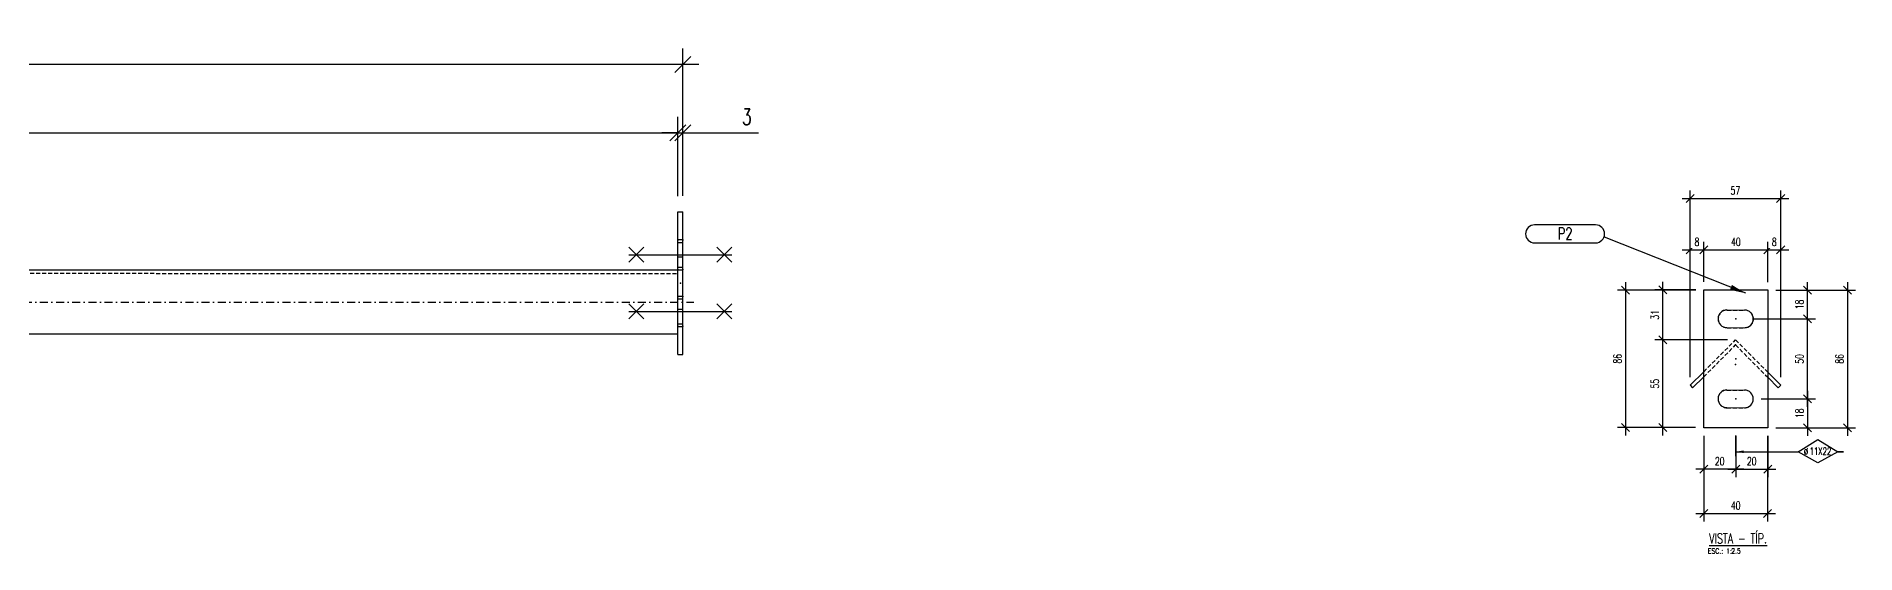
# Model space of a CAD drawing. Extents: x -34714 to -32441, y 13070 to 13395.
# Drawn here: x -33578 to -32441, y 13071 to 13395 of the extents above; entities that cross this region are included whole.
import ezdxf
from ezdxf.enums import TextEntityAlignment as Align

# ---------------------------------------------------------------- set-up
doc = ezdxf.new("R2010")
doc.units = 0
doc.header["$LTSCALE"] = 10
doc.header["$MEASUREMENT"] = 0
doc.linetypes.add('DASHDOT', pattern=[1, 0.5, -0.25, 0, -0.25])
doc.linetypes.add('HIDDEN', pattern=[0.375, 0.25, -0.125])
doc.layers.get('0').update_dxf_attribs({"linetype": 'CONTINUOUS'})
doc.layers.get('Defpoints').update_dxf_attribs({"linetype": 'CONTINUOUS'})
for name, color, linetype in [('A', 2, 'DASHDOT'), ('FORIR', 4, 'CONTINUOUS'), ('G', 3, 'CONTINUOUS'), ('POS_BOX', 6, 'CONTINUOUS'), ('POS_NOT', 2, 'CONTINUOUS'), ('TEXTOS', 4, 'CONTINUOUS'), ('TR', 6, 'HIDDEN')]:
    doc.layers.add(name, color=color, linetype=linetype)
doc.styles.add('1', font='romans', dxfattribs={"width": 0.7, "height": 2.8})
doc.styles.add('MARK', font='ROMANS', dxfattribs={"width": 0.7})
doc.styles.add('POS', font='ROMANS', dxfattribs={"width": 0.7})
doc.styles.add('ROMANS', font='romans.shx', dxfattribs={"width": 0.7})
doc.dimstyles.new('1-2.5', dxfattribs={"dimscale": 2.5, "dimtxt": 2, "dimasz": 2, "dimexe": 2, "dimexo": 2, "dimgap": 1, "dimtad": 1, "dimdec": 0, "dimzin": 0, "dimdsep": 46, "dimtxsty": 'ROMANS', "dimblk": 'OBLIQUE', "dimcen": 0, "dimdle": 2, "dimclrd": 1, "dimclre": 1, "dimclrt": 4, "dimadec": 0, "dimazin": 0, "dimtfac": 1, "dimtdec": 0, "dimtofl": 0, "dimtmove": 0, "dimatfit": 3, "dimfxl": 1, "dimtfill": 1, "dimtolj": 1, "dimtzin": 0, "dimarcsym": 0})
doc.dimstyles.new('1-5', dxfattribs={"dimscale": 5, "dimtxt": 2, "dimasz": 2, "dimexe": 2, "dimexo": 2, "dimgap": 1, "dimtad": 1, "dimdec": 0, "dimzin": 0, "dimdsep": 46, "dimtxsty": 'ROMANS', "dimblk": 'OBLIQUE', "dimcen": 0, "dimdle": 2, "dimclrd": 1, "dimclre": 1, "dimclrt": 4, "dimadec": 0, "dimazin": 0, "dimtfac": 1, "dimtdec": 0, "dimtofl": 0, "dimtmove": 0, "dimatfit": 3, "dimfxl": 1, "dimtfill": 1, "dimtolj": 1, "dimtzin": 0, "dimarcsym": 0})

# ---------------------------------------------------------------- blocks, each defined once
blk = doc.blocks.new('MS')
at = {"color": 6}
for p, q in [((-4.7, 22.8), (4.7, 32.1)), ((-4.7, 32.1), (4.7, 22.8)), ((-4.7, -22.8), (4.7, -32.1)), ((-4.7, -32.1), (4.7, -22.8))]:
    blk.add_line(p, q, dxfattribs=at)
at = {"color": 3}
blk.add_line((0, -32.1), (0, 32.1), dxfattribs=at)
at = {"flags": 1}
for tag, p, height in [('DIAM', (0, 0), 8.01), ('TOLE', (1.3, -9.7), 5.26), ('AVAN', (1.3, -18.2), 5.26), ('DIET', (1.3, -24.6), 5.26)]:
    blk.add_attdef(tag, p, '', height=height, dxfattribs=at)
blk = doc.blocks.new('3D_INFOPOS')
blk.add_point((0, 0))
at = {"layer": 'FORIR', "flags": 1}
blk.add_attdef('POS_PEZ', (7.6, -4.3), '', height=5.26, dxfattribs=at)
blk = doc.blocks.new('3D_INFOHOLE1')
blk.add_point((0, 0))
at = {"layer": 'FORIR', "flags": 1}
for tag, p in [('DIAMETER', (7.6, -4.3)), ('LENGTH', (7.6, -12)), ('TYPE', (7.6, -19.3))]:
    blk.add_attdef(tag, p, '', height=5.26, dxfattribs=at)
blk = doc.blocks.new('3D_INFOM')
blk.add_point((0, 0))
at = {"layer": 'FORIR', "flags": 1}
blk.add_attdef('MARK', (7.6, -4.3), '', height=5.26, dxfattribs=at)
blk = doc.blocks.new('new blockgkljdflgjflkgjldkgjfççl584gf654gggg')
at = {"color": 1}
blk.add_lwpolyline([(0, 0), (1.36, 0), (6.31, 3.05), (11.32, 0), (12.67, 0), (11.32, 0), (6.31, -2.81), (1.36, 0)], dxfattribs=at)
at = {"color": 7, "style": 'MARK', "width": 0.7}
blk.add_text('%%C', height=1.8, dxfattribs=at).set_placement((2.79, -0.91))
at = {"style": '1', "width": 0.7}
blk.add_attdef('FURO', text='', height=1.8, dxfattribs=at).set_placement((6.95, -0.77), align=Align.CENTER)
blk = doc.blocks.new('_OBLIQUE')
at = {"color": 0, "linetype": 'ByBlock'}
blk.add_line((-0.5, -0.5), (0.5, 0.5), dxfattribs=at)
blk = doc.blocks.new('*D28')
at = {"color": 1, "lineweight": -2, "transparency": 16777216}
for p, q in [((-34686.5, 13334.3), (-33166.8, 13334.3)), ((-34676.5, 13295), (-34676.5, 13344.3)), ((-33176.8, 13294.8), (-33176.8, 13344.3))]:
    blk.add_line(p, q, dxfattribs=at)
at = {"layer": 'Defpoints', "color": 0, "transparency": 16777216}
for p in [(-33176.8, 13334.3), (-34676.5, 13285), (-33176.8, 13284.8)]:
    blk.add_point(p, dxfattribs=at)
at = {"color": 1, "lineweight": -2, "transparency": 16777216, "xscale": 10, "yscale": 10, "zscale": 10, "rotation": 180}
blk.add_blockref('_OBLIQUE', (-34676.5, 13334.3), dxfattribs=at)
at = {"color": 1, "lineweight": -2, "transparency": 16777216, "xscale": 10, "yscale": 10, "zscale": 10}
blk.add_blockref('_OBLIQUE', (-33176.8, 13334.3), dxfattribs=at)
at = {"color": 4, "transparency": 16777216, "insert": (-33926.7, 13344.3), "char_height": 10, "attachment_point": 5, "style": 'ROMANS', "bg_fill": 3, "box_fill_scale": 1.25, "bg_fill_color": 256, "bg_fill_true_color": 13158600, "bg_fill_transparency": 0}
blk.add_mtext('\\A1;1500', dxfattribs=at)
blk = doc.blocks.new('*D29')
at = {"color": 1, "lineweight": -2, "transparency": 16777216}
for p, q in [((-33176.8, 13334.3), (-33186.8, 13334.3)), ((-33176.8, 13295), (-33176.8, 13344.3)), ((-33173.8, 13295), (-33173.8, 13344.3)), ((-33173.8, 13334.3), (-33126.4, 13334.3))]:
    blk.add_line(p, q, dxfattribs=at)
at = {"layer": 'Defpoints', "color": 0, "transparency": 16777216}
for p in [(-33173.8, 13334.3), (-33176.8, 13285), (-33173.8, 13285)]:
    blk.add_point(p, dxfattribs=at)
at = {"color": 1, "lineweight": -2, "transparency": 16777216, "xscale": 10, "yscale": 10, "zscale": 10}
blk.add_blockref('_OBLIQUE', (-33176.8, 13334.3), dxfattribs=at)
at = {"color": 1, "lineweight": -2, "transparency": 16777216, "xscale": 10, "yscale": 10, "zscale": 10, "rotation": 180}
blk.add_blockref('_OBLIQUE', (-33173.8, 13334.3), dxfattribs=at)
at = {"color": 4, "transparency": 16777216, "insert": (-33133.8, 13344.3), "char_height": 10, "attachment_point": 5, "style": 'ROMANS', "bg_fill": 3, "box_fill_scale": 1.25, "bg_fill_color": 256, "bg_fill_true_color": 13158600, "bg_fill_transparency": 0}
blk.add_mtext('\\A1;3', dxfattribs=at)
blk = doc.blocks.new('*D30')
at = {"color": 1, "lineweight": -2, "transparency": 16777216}
for p, q in [((-34679.5, 13295.3), (-34679.5, 13387.1)), ((-33173.8, 13295), (-33173.8, 13387.1)), ((-33163.8, 13377.1), (-34689.5, 13377.1))]:
    blk.add_line(p, q, dxfattribs=at)
at = {"layer": 'Defpoints', "color": 0, "transparency": 16777216}
for p in [(-34679.5, 13377.1), (-34679.5, 13285.3), (-33173.8, 13285)]:
    blk.add_point(p, dxfattribs=at)
at = {"color": 1, "lineweight": -2, "transparency": 16777216, "xscale": 10, "yscale": 10, "zscale": 10, "rotation": 180}
blk.add_blockref('_OBLIQUE', (-34679.5, 13377.1), dxfattribs=at)
at = {"color": 1, "lineweight": -2, "transparency": 16777216, "xscale": 10, "yscale": 10, "zscale": 10}
blk.add_blockref('_OBLIQUE', (-33173.8, 13377.1), dxfattribs=at)
at = {"color": 4, "transparency": 16777216, "insert": (-33926.7, 13387.1), "char_height": 10, "attachment_point": 5, "style": 'ROMANS', "bg_fill": 3, "box_fill_scale": 1.25, "bg_fill_color": 256, "bg_fill_true_color": 13158600, "bg_fill_transparency": 0}
blk.add_mtext('\\A1;1506', dxfattribs=at)
blk = doc.blocks.new('P8_LAM')
at = {"layer": 'POS_BOX'}
blk.add_lwpolyline([(17.5, 3.06, -1), (17.5, -1.44), (2.25, -1.44, -1), (2.25, 3.06), (17.5, 3.06)], format="xyb", dxfattribs=at)
at = {"style": 'POS', "width": 0.7}
blk.add_attdef('POS_PEZ', text='', height=3, dxfattribs=at).set_placement((9.88, -0.64), align=Align.CENTER)
at = {"style": 'POS', "width": 0.7, "flags": 1}
for tag, p in [('QTA_PEZ', (0, -2.58)), ('SUN_LIS', (0, -3.56)), ('COD_PEZ', (0, -4.51)), ('MAR_PEZ', (0, -2.12)), ('PUN_LIS', (0, -3.1)), ('MCL_PEZ', (0, -4.05)), ('DIM_PRO', (0, -5.06))]:
    blk.add_attdef(tag, p, '', height=0.3, dxfattribs=at)
at = {"layer": 'POS_NOT', "style": 'POS', "width": 0.7}
blk.add_attdef('NOT_PEZ', (26.01, -8.64), '', height=2.4, dxfattribs=at)
blk = doc.blocks.new('*D31')
at = {"color": 1, "lineweight": -2, "transparency": 16777216}
for p, q in [((-32535.9, 13145.1), (-32535.9, 13119.2)), ((-32516, 13145.2), (-32515.9, 13119.2)), ((-32510.9, 13124.2), (-32540.9, 13124.2))]:
    blk.add_line(p, q, dxfattribs=at)
at = {"layer": 'Defpoints', "color": 0, "transparency": 16777216}
for p in [(-32535.9, 13150.1), (-32516, 13150.2), (-32535.9, 13124.2)]:
    blk.add_point(p, dxfattribs=at)
at = {"color": 1, "lineweight": -2, "transparency": 16777216, "xscale": 5, "yscale": 5, "zscale": 5}
for p, rotation in [((-32535.9, 13124.2), 180.0760281639334), ((-32515.9, 13124.2), 0.07602816393336376)]:
    blk.add_blockref('_OBLIQUE', p, dxfattribs=dict(at, rotation=rotation))
at = {"color": 4, "transparency": 16777216, "insert": (-32525.9, 13129.2), "char_height": 5, "attachment_point": 5, "rotation": 0.076, "style": 'ROMANS', "bg_fill": 3, "box_fill_scale": 1.25, "bg_fill_color": 256, "bg_fill_true_color": 13158600, "bg_fill_transparency": 0}
blk.add_mtext('\\A1;20', dxfattribs=at)
blk = doc.blocks.new('*D32')
at = {"color": 1, "lineweight": -2, "transparency": 16777216}
for p, q in [((-32515.9, 13145.1), (-32515.9, 13119.2)), ((-32495.9, 13145.1), (-32495.9, 13119.2)), ((-32520.9, 13124.2), (-32490.9, 13124.2))]:
    blk.add_line(p, q, dxfattribs=at)
at = {"layer": 'Defpoints', "color": 0, "transparency": 16777216}
for p in [(-32515.9, 13150.1), (-32495.9, 13150.1), (-32495.9, 13124.2)]:
    blk.add_point(p, dxfattribs=at)
at = {"color": 1, "lineweight": -2, "transparency": 16777216, "xscale": 5, "yscale": 5, "zscale": 5}
for p, rotation in [((-32515.9, 13124.2), 179.9544060853318), ((-32495.9, 13124.2), 359.9544060853318)]:
    blk.add_blockref('_OBLIQUE', p, dxfattribs=dict(at, rotation=rotation))
at = {"color": 4, "transparency": 16777216, "insert": (-32505.9, 13129.2), "char_height": 5, "attachment_point": 5, "rotation": 359.9544, "style": 'ROMANS', "bg_fill": 3, "box_fill_scale": 1.25, "bg_fill_color": 256, "bg_fill_true_color": 13158600, "bg_fill_transparency": 0}
blk.add_mtext('\\A1;20', dxfattribs=at)
blk = doc.blocks.new('*D33')
at = {"color": 1, "lineweight": -2, "transparency": 16777216}
for p, q in [((-32535.9, 13145.1), (-32535.9, 13091.5)), ((-32496, 13145.1), (-32496, 13091.5)), ((-32540.9, 13096.5), (-32491, 13096.5))]:
    blk.add_line(p, q, dxfattribs=at)
at = {"layer": 'Defpoints', "color": 0, "transparency": 16777216}
for p in [(-32535.9, 13150.1), (-32496, 13150.1), (-32496, 13096.5)]:
    blk.add_point(p, dxfattribs=at)
at = {"color": 1, "lineweight": -2, "transparency": 16777216, "xscale": 5, "yscale": 5, "zscale": 5, "rotation": 180}
blk.add_blockref('_OBLIQUE', (-32535.9, 13096.5), dxfattribs=at)
at = {"color": 1, "lineweight": -2, "transparency": 16777216, "xscale": 5, "yscale": 5, "zscale": 5}
blk.add_blockref('_OBLIQUE', (-32496, 13096.5), dxfattribs=at)
at = {"color": 4, "transparency": 16777216, "insert": (-32515.9, 13101.5), "char_height": 5, "attachment_point": 5, "style": 'ROMANS', "bg_fill": 3, "box_fill_scale": 1.25, "bg_fill_color": 256, "bg_fill_true_color": 13158600, "bg_fill_transparency": 0}
blk.add_mtext('\\A1;40', dxfattribs=at)
blk = doc.blocks.new('Título')
at = {"color": 4, "style": 'ROMANS', "width": 0.7}
blk.add_attdef('%%UTITULO', (0.62, 0.39), '', height=2.5, dxfattribs=at)
at = {"layer": 'TEXTOS', "style": '1', "width": 0.7}
blk.add_text('ESC.: 1:', height=1.3, dxfattribs=at).set_placement((0.29, -2.13))
blk.add_attdef('ESCALA', (6.12, -2.12), '', height=1.3, dxfattribs=at)
blk = doc.blocks.new('*D34')
at = {"color": 1, "lineweight": -2, "transparency": 16777216}
for p, q in [((-32499.9, 13168.1), (-32466, 13168.1)), ((-32471, 13173.1), (-32471, 13145.1)), ((-32490.9, 13150.1), (-32466, 13150.1))]:
    blk.add_line(p, q, dxfattribs=at)
at = {"layer": 'Defpoints', "color": 0, "transparency": 16777216}
for p in [(-32504.9, 13168.1), (-32495.9, 13150.1)]:
    blk.add_point(p, dxfattribs=at)
at = {"color": 1, "lineweight": -2, "transparency": 16777216, "xscale": 5, "yscale": 5, "zscale": 5}
for p, rotation in [((-32471, 13168.1), 90), ((-32471, 13150.1), 270)]:
    blk.add_blockref('_OBLIQUE', p, dxfattribs=dict(at, rotation=rotation))
at = {"color": 4, "transparency": 16777216, "insert": (-32476, 13159.1), "char_height": 5, "attachment_point": 5, "rotation": 90, "style": 'ROMANS', "bg_fill": 3, "box_fill_scale": 1.25, "bg_fill_color": 256, "bg_fill_true_color": 13158600, "bg_fill_transparency": 0}
blk.add_mtext('\\A1;18', dxfattribs=at)
at = {"layer": 'Defpoints', "color": 0, "transparency": 16777216}
blk.add_point((-32471, 13150.1), dxfattribs=at)
blk = doc.blocks.new('*D35')
at = {"color": 1, "lineweight": -2, "transparency": 16777216}
for p, q in [((-32471, 13163.1), (-32471, 13223.1)), ((-32505.4, 13218.1), (-32466, 13218.1)), ((-32489.9, 13168.1), (-32466, 13168.1))]:
    blk.add_line(p, q, dxfattribs=at)
at = {"layer": 'Defpoints', "color": 0, "transparency": 16777216}
for p in [(-32510.4, 13218.1), (-32471, 13218.1), (-32494.9, 13168.1)]:
    blk.add_point(p, dxfattribs=at)
at = {"color": 1, "lineweight": -2, "transparency": 16777216, "xscale": 5, "yscale": 5, "zscale": 5}
for p, rotation in [((-32471, 13218.1), 90), ((-32471, 13168.1), 270)]:
    blk.add_blockref('_OBLIQUE', p, dxfattribs=dict(at, rotation=rotation))
at = {"color": 4, "transparency": 16777216, "insert": (-32476, 13193.1), "char_height": 5, "attachment_point": 5, "rotation": 90, "style": 'ROMANS', "bg_fill": 3, "box_fill_scale": 1.25, "bg_fill_color": 256, "bg_fill_true_color": 13158600, "bg_fill_transparency": 0}
blk.add_mtext('\\A1;50', dxfattribs=at)
blk = doc.blocks.new('*D36')
at = {"color": 1, "lineweight": -2, "transparency": 16777216}
for p, q in [((-32490.8, 13236.1), (-32466, 13236.1)), ((-32471, 13213.1), (-32471, 13241.1)), ((-32486.7, 13218.1), (-32466, 13218.1))]:
    blk.add_line(p, q, dxfattribs=at)
at = {"layer": 'Defpoints', "color": 0, "transparency": 16777216}
for p in [(-32495.8, 13236.1), (-32491.7, 13218.1)]:
    blk.add_point(p, dxfattribs=at)
at = {"color": 1, "lineweight": -2, "transparency": 16777216, "xscale": 5, "yscale": 5, "zscale": 5}
for p, rotation in [((-32471, 13236.1), 90), ((-32471, 13218.1), 270)]:
    blk.add_blockref('_OBLIQUE', p, dxfattribs=dict(at, rotation=rotation))
at = {"color": 4, "transparency": 16777216, "insert": (-32476, 13227.1), "char_height": 5, "attachment_point": 5, "rotation": 90, "style": 'ROMANS', "bg_fill": 3, "box_fill_scale": 1.25, "bg_fill_color": 256, "bg_fill_true_color": 13158600, "bg_fill_transparency": 0}
blk.add_mtext('\\A1;18', dxfattribs=at)
at = {"layer": 'Defpoints', "color": 0, "transparency": 16777216}
blk.add_point((-32471, 13236.1), dxfattribs=at)
blk = doc.blocks.new('*D37')
at = {"color": 1, "lineweight": -2, "transparency": 16777216}
for p, q in [((-32490.9, 13236.1), (-32441, 13236.1)), ((-32446, 13241.1), (-32446, 13145.1)), ((-32490.9, 13150.1), (-32441, 13150.1))]:
    blk.add_line(p, q, dxfattribs=at)
at = {"layer": 'Defpoints', "color": 0, "transparency": 16777216}
for p in [(-32495.9, 13236.1), (-32495.9, 13150.1), (-32446, 13150.1)]:
    blk.add_point(p, dxfattribs=at)
at = {"color": 1, "lineweight": -2, "transparency": 16777216, "xscale": 5, "yscale": 5, "zscale": 5}
for p, rotation in [((-32446, 13236.1), 90), ((-32446, 13150.1), 270)]:
    blk.add_blockref('_OBLIQUE', p, dxfattribs=dict(at, rotation=rotation))
at = {"color": 4, "transparency": 16777216, "insert": (-32451, 13193.1), "char_height": 5, "attachment_point": 5, "rotation": 90, "style": 'ROMANS', "bg_fill": 3, "box_fill_scale": 1.25, "bg_fill_color": 256, "bg_fill_true_color": 13158600, "bg_fill_transparency": 0}
blk.add_mtext('\\A1;86', dxfattribs=at)
blk = doc.blocks.new('*D38')
at = {"color": 1, "lineweight": -2, "transparency": 16777216}
for p, q in [((-32561.4, 13145.2), (-32561.4, 13210)), ((-32521, 13205), (-32566.4, 13205)), ((-32541, 13150.2), (-32566.4, 13150.2))]:
    blk.add_line(p, q, dxfattribs=at)
at = {"layer": 'Defpoints', "color": 0, "transparency": 16777216}
for p in [(-32561.4, 13205), (-32516, 13205), (-32536, 13150.2)]:
    blk.add_point(p, dxfattribs=at)
at = {"color": 1, "lineweight": -2, "transparency": 16777216, "xscale": 5, "yscale": 5, "zscale": 5}
for p, rotation in [((-32561.4, 13205), 90), ((-32561.4, 13150.2), 270)]:
    blk.add_blockref('_OBLIQUE', p, dxfattribs=dict(at, rotation=rotation))
at = {"color": 4, "transparency": 16777216, "insert": (-32566.4, 13177.6), "char_height": 5, "attachment_point": 5, "rotation": 90, "style": 'ROMANS', "bg_fill": 3, "box_fill_scale": 1.25, "bg_fill_color": 256, "bg_fill_true_color": 13158600, "bg_fill_transparency": 0}
blk.add_mtext('\\A1;55', dxfattribs=at)
blk = doc.blocks.new('*D39')
at = {"color": 1, "lineweight": -2, "transparency": 16777216}
for p, q in [((-32540.9, 13236.2), (-32566.4, 13236.2)), ((-32561.4, 13200), (-32561.4, 13241.2)), ((-32542.8, 13205), (-32566.4, 13205))]:
    blk.add_line(p, q, dxfattribs=at)
at = {"layer": 'Defpoints', "color": 0, "transparency": 16777216}
for p in [(-32561.4, 13236.2), (-32535.9, 13236.2), (-32537.8, 13205)]:
    blk.add_point(p, dxfattribs=at)
at = {"color": 1, "lineweight": -2, "transparency": 16777216, "xscale": 5, "yscale": 5, "zscale": 5}
for p, rotation in [((-32561.4, 13236.2), 90), ((-32561.4, 13205), 270)]:
    blk.add_blockref('_OBLIQUE', p, dxfattribs=dict(at, rotation=rotation))
at = {"color": 4, "transparency": 16777216, "insert": (-32566.4, 13220.6), "char_height": 5, "attachment_point": 5, "rotation": 90, "style": 'ROMANS', "bg_fill": 3, "box_fill_scale": 1.25, "bg_fill_color": 256, "bg_fill_true_color": 13158600, "bg_fill_transparency": 0}
blk.add_mtext('\\A1;31', dxfattribs=at)
blk = doc.blocks.new('*D40')
at = {"color": 1, "lineweight": -2, "transparency": 16777216}
for p, q in [((-32540.8, 13236.1), (-32589.7, 13236.1)), ((-32584.7, 13241.1), (-32584.7, 13145.2)), ((-32541, 13150.2), (-32589.7, 13150.2))]:
    blk.add_line(p, q, dxfattribs=at)
at = {"layer": 'Defpoints', "color": 0, "transparency": 16777216}
for p in [(-32535.8, 13236.1), (-32584.7, 13150.2), (-32536, 13150.2)]:
    blk.add_point(p, dxfattribs=at)
at = {"color": 1, "lineweight": -2, "transparency": 16777216, "xscale": 5, "yscale": 5, "zscale": 5}
for p, rotation in [((-32584.7, 13236.1), 90), ((-32584.7, 13150.2), 270)]:
    blk.add_blockref('_OBLIQUE', p, dxfattribs=dict(at, rotation=rotation))
at = {"color": 4, "transparency": 16777216, "insert": (-32589.7, 13193.2), "char_height": 5, "attachment_point": 5, "rotation": 90, "style": 'ROMANS', "bg_fill": 3, "box_fill_scale": 1.25, "bg_fill_color": 256, "bg_fill_true_color": 13158600, "bg_fill_transparency": 0}
blk.add_mtext('\\A1;86', dxfattribs=at)
blk = doc.blocks.new('*D41')
at = {"color": 1, "lineweight": -2, "transparency": 16777216}
for p, q in [((-32544.4, 13181.7), (-32544.4, 13266.2)), ((-32535.9, 13241.2), (-32535.9, 13266.2)), ((-32549.4, 13261.2), (-32530.9, 13261.2))]:
    blk.add_line(p, q, dxfattribs=at)
at = {"layer": 'Defpoints', "color": 0, "transparency": 16777216}
for p in [(-32535.9, 13236.2), (-32544.4, 13176.7)]:
    blk.add_point(p, dxfattribs=at)
at = {"color": 1, "lineweight": -2, "transparency": 16777216, "xscale": 5, "yscale": 5, "zscale": 5, "rotation": 180}
blk.add_blockref('_OBLIQUE', (-32544.4, 13261.2), dxfattribs=at)
at = {"color": 1, "lineweight": -2, "transparency": 16777216, "xscale": 5, "yscale": 5, "zscale": 5}
blk.add_blockref('_OBLIQUE', (-32535.9, 13261.2), dxfattribs=at)
at = {"color": 4, "transparency": 16777216, "insert": (-32540.1, 13266.2), "char_height": 5, "attachment_point": 5, "style": 'ROMANS', "bg_fill": 3, "box_fill_scale": 1.25, "bg_fill_color": 256, "bg_fill_true_color": 13158600, "bg_fill_transparency": 0}
blk.add_mtext('\\A1;8', dxfattribs=at)
at = {"layer": 'Defpoints', "color": 0, "transparency": 16777216}
blk.add_point((-32535.9, 13261.2), dxfattribs=at)
blk = doc.blocks.new('*D42')
at = {"color": 1, "lineweight": -2, "transparency": 16777216}
for p, q in [((-32535.9, 13241.2), (-32535.9, 13266.2)), ((-32495.8, 13241.1), (-32495.8, 13266.2)), ((-32540.9, 13261.2), (-32490.8, 13261.2))]:
    blk.add_line(p, q, dxfattribs=at)
at = {"layer": 'Defpoints', "color": 0, "transparency": 16777216}
for p in [(-32495.8, 13261.2), (-32535.9, 13236.2), (-32495.8, 13236.1)]:
    blk.add_point(p, dxfattribs=at)
at = {"color": 1, "lineweight": -2, "transparency": 16777216, "xscale": 5, "yscale": 5, "zscale": 5, "rotation": 180}
blk.add_blockref('_OBLIQUE', (-32535.9, 13261.2), dxfattribs=at)
at = {"color": 1, "lineweight": -2, "transparency": 16777216, "xscale": 5, "yscale": 5, "zscale": 5}
blk.add_blockref('_OBLIQUE', (-32495.8, 13261.2), dxfattribs=at)
at = {"color": 4, "transparency": 16777216, "insert": (-32515.8, 13266.2), "char_height": 5, "attachment_point": 5, "style": 'ROMANS', "bg_fill": 3, "box_fill_scale": 1.25, "bg_fill_color": 256, "bg_fill_true_color": 13158600, "bg_fill_transparency": 0}
blk.add_mtext('\\A1;40', dxfattribs=at)
blk = doc.blocks.new('*D43')
at = {"color": 1, "lineweight": -2, "transparency": 16777216}
for p, q in [((-32495.8, 13241.1), (-32495.8, 13266.2)), ((-32487.8, 13181.6), (-32487.8, 13266.2)), ((-32500.8, 13261.2), (-32482.8, 13261.2))]:
    blk.add_line(p, q, dxfattribs=at)
at = {"layer": 'Defpoints', "color": 0, "transparency": 16777216}
for p in [(-32495.8, 13236.1), (-32487.8, 13176.6)]:
    blk.add_point(p, dxfattribs=at)
at = {"color": 1, "lineweight": -2, "transparency": 16777216, "xscale": 5, "yscale": 5, "zscale": 5, "rotation": 180}
blk.add_blockref('_OBLIQUE', (-32495.8, 13261.2), dxfattribs=at)
at = {"color": 1, "lineweight": -2, "transparency": 16777216, "xscale": 5, "yscale": 5, "zscale": 5}
blk.add_blockref('_OBLIQUE', (-32487.8, 13261.2), dxfattribs=at)
at = {"color": 4, "transparency": 16777216, "insert": (-32491.8, 13266.2), "char_height": 5, "attachment_point": 5, "style": 'ROMANS', "bg_fill": 3, "box_fill_scale": 1.25, "bg_fill_color": 256, "bg_fill_true_color": 13158600, "bg_fill_transparency": 0}
blk.add_mtext('\\A1;8', dxfattribs=at)
at = {"layer": 'Defpoints', "color": 0, "transparency": 16777216}
blk.add_point((-32487.8, 13261.2), dxfattribs=at)
blk = doc.blocks.new('*D44')
at = {"color": 1, "lineweight": -2, "transparency": 16777216}
for p, q in [((-32549.4, 13293.3), (-32482.8, 13293.3)), ((-32544.4, 13181.7), (-32544.4, 13298.3)), ((-32487.8, 13181.6), (-32487.8, 13298.3))]:
    blk.add_line(p, q, dxfattribs=at)
at = {"layer": 'Defpoints', "color": 0, "transparency": 16777216}
for p in [(-32487.8, 13293.3), (-32544.4, 13176.7), (-32487.8, 13176.6)]:
    blk.add_point(p, dxfattribs=at)
at = {"color": 1, "lineweight": -2, "transparency": 16777216, "xscale": 5, "yscale": 5, "zscale": 5, "rotation": 180}
blk.add_blockref('_OBLIQUE', (-32544.4, 13293.3), dxfattribs=at)
at = {"color": 1, "lineweight": -2, "transparency": 16777216, "xscale": 5, "yscale": 5, "zscale": 5}
blk.add_blockref('_OBLIQUE', (-32487.8, 13293.3), dxfattribs=at)
at = {"color": 4, "transparency": 16777216, "insert": (-32516.1, 13298.3), "char_height": 5, "attachment_point": 5, "style": 'ROMANS', "bg_fill": 3, "box_fill_scale": 1.25, "bg_fill_color": 256, "bg_fill_true_color": 13158600, "bg_fill_transparency": 0}
blk.add_mtext('\\A1;57', dxfattribs=at)

msp = doc.modelspace()

# ---------------------------------------------------------------- linework, layer by layer
at = {"layer": 'A'}
msp.add_line((-34686.5, 13229), (-33166.8, 13228.5), dxfattribs=at)
for p in [(-33176.8, 13231.8), (-32516, 13201.8)]:
    msp.add_point(p, dxfattribs=at)
at = {"layer": 'G'}
for p, q in [((-33176.8, 13195.9), (-33176.8, 13285)), ((-33176.8, 13285), (-33173.8, 13285)), ((-33173.8, 13195.9), (-33173.8, 13285)), ((-33173.8, 13267.5), (-33173.8, 13267.6)), ((-33173.8, 13267.6), (-33173.8, 13267.5)), ((-33173.8, 13267.1), (-33173.8, 13267.5)), ((-33173.8, 13267.5), (-33173.8, 13267.1)), ((-33176.8, 13256.8), (-33173.8, 13256.8)), ((-33173.8, 13258.2), (-33173.8, 13258.2)), ((-34676.5, 13249), (-33176.8, 13248.7)), ((-33173.8, 13250.4), (-33173.8, 13250.4)), ((-33173.8, 13249.2), (-33173.8, 13248.9)), ((-33173.8, 13248.9), (-33173.8, 13249.2)), ((-33173.8, 13248.9), (-33173.8, 13248.8)), ((-33173.8, 13248.8), (-33173.8, 13248.9)), ((-33173.8, 13232.1), (-33173.8, 13232.2)), ((-33173.8, 13232.2), (-33173.8, 13232.1)), ((-33173.8, 13232.1), (-33173.8, 13231.8)), ((-33173.8, 13231.8), (-33173.8, 13232.1)), ((-32495.9, 13236.1), (-32495.9, 13236.1)), ((-32495.9, 13236.1), (-32495.8, 13236.1)), ((-32495.8, 13236.1), (-32495.8, 13236.1)), ((-33173.8, 13222.8), (-33173.8, 13222.8)), ((-32521.4, 13223.7), (-32510.4, 13223.6)), ((-34676.5, 13209), (-33176.8, 13208.7)), ((-33173.8, 13215), (-33173.8, 13215)), ((-33173.8, 13213.8), (-33173.8, 13213.5)), ((-33173.8, 13213.5), (-33173.8, 13213.8)), ((-33173.8, 13213.5), (-33173.8, 13213.4)), ((-33173.8, 13213.4), (-33173.8, 13213.5)), ((-32521.4, 13212.7), (-32510.4, 13212.6)), ((-33176.8, 13195.9), (-33173.8, 13195.9)), ((-32544.4, 13176.7), (-32535.9, 13185.1)), ((-32544.4, 13176.7), (-32542.8, 13175.1)), ((-32542.8, 13175.1), (-32535.9, 13181.9)), ((-32495.9, 13184.8), (-32487.8, 13176.6)), ((-32495.9, 13181.6), (-32489.4, 13175.1)), ((-32489.4, 13175.1), (-32487.8, 13176.6)), ((-32521.4, 13173.7), (-32510.4, 13173.6)), ((-32521.4, 13162.7), (-32510.4, 13162.6)), ((-32536, 13150.2), (-32536, 13150.2)), ((-32535.9, 13150.2), (-32535.9, 13150.1)), ((-32535.9, 13150.1), (-32535.9, 13150.1))]:
    msp.add_line(p, q, dxfattribs=at)
for centre, start, end in [((-32521.4, 13218.2), 89.924, 269.924), ((-32510.4, 13218.1), 269.924, 89.924), ((-32521.4, 13168.2), 89.924, 269.924), ((-32510.4, 13168.1), 269.924, 89.924)]:
    msp.add_arc(centre, 5.5, start, end, dxfattribs=at)
for p in [(-33176.8, 13231.8), (-32516, 13201.8)]:
    msp.add_point(p, dxfattribs=at)
at = {"layer": 'TR'}
for p, q in [((-33176.8, 13267.6), (-33173.8, 13267.6)), ((-33176.8, 13267.5), (-33176.8, 13267.6)), ((-33176.8, 13267.6), (-33176.8, 13267.5)), ((-33176.8, 13267.1), (-33176.8, 13267.5)), ((-33176.8, 13267.5), (-33176.8, 13267.1)), ((-33176.8, 13265.9), (-33173.8, 13265.9)), ((-33176.8, 13258.2), (-33173.8, 13258.2)), ((-34676.5, 13246.8), (-33176.8, 13246.5)), ((-33176.8, 13250.4), (-33173.8, 13250.4)), ((-33176.8, 13249.2), (-33176.8, 13248.9)), ((-33176.8, 13248.9), (-33176.8, 13249.2)), ((-33176.8, 13248.8), (-33176.8, 13248.9)), ((-33176.8, 13248.9), (-33176.8, 13248.8)), ((-33176.8, 13248.8), (-33173.8, 13248.8)), ((-33176.8, 13248.7), (-33176.8, 13248.7)), ((-33176.8, 13248.7), (-33176.8, 13248.7)), ((-33176.8, 13232.2), (-33176.8, 13232.1)), ((-33176.8, 13232.2), (-33173.8, 13232.2)), ((-33176.8, 13232.1), (-33176.8, 13232.2)), ((-33176.8, 13231.8), (-33176.8, 13232.1)), ((-33176.8, 13232.1), (-33176.8, 13231.8)), ((-32535.9, 13236.2), (-32535.9, 13236.2)), ((-32535.8, 13236.1), (-32535.8, 13236.1)), ((-32495.9, 13236.1), (-32495.9, 13236.1)), ((-32495.8, 13236.1), (-32495.8, 13236.1)), ((-33176.8, 13230.6), (-33173.8, 13230.6)), ((-33176.8, 13224.2), (-33173.8, 13224.2)), ((-33176.8, 13222.8), (-33173.8, 13222.8)), ((-32521.3, 13223.6), (-32510.3, 13223.6)), ((-33176.8, 13215), (-33173.8, 13215)), ((-33176.8, 13213.5), (-33176.8, 13213.8)), ((-33176.8, 13213.8), (-33176.8, 13213.5)), ((-33176.8, 13213.4), (-33176.8, 13213.5)), ((-33176.8, 13213.5), (-33176.8, 13213.4)), ((-33176.8, 13213.4), (-33173.8, 13213.4)), ((-32521.3, 13212.6), (-32510.3, 13212.6)), ((-32535.9, 13185.1), (-32516, 13205)), ((-32535.9, 13181.9), (-32516, 13201.8)), ((-32516, 13205), (-32495.9, 13184.8)), ((-32521.4, 13173.6), (-32510.4, 13173.6)), ((-32521.4, 13162.6), (-32510.4, 13162.6)), ((-32536, 13150.2), (-32536, 13150.2)), ((-32535.9, 13150.1), (-32535.9, 13150.1))]:
    msp.add_line(p, q, dxfattribs=at)
for centre, start, end in [((-32521.3, 13218.1), 89.924, 269.924), ((-32510.3, 13218.1), 269.924, 89.924), ((-32521.4, 13168.1), 89.924, 269.924), ((-32510.4, 13168.1), 269.924, 89.924)]:
    msp.add_arc(centre, 5.5, start, end, dxfattribs=at)
for p in [(-33176.8, 13231.8), (-32516, 13201.8)]:
    msp.add_point(p, dxfattribs=at)

# ---------------------------------------------------------------- block references
ref = msp.add_blockref('P8_LAM', (-32597.8, 13269.2), dxfattribs=dict(xscale=-2.5, yscale=2.5, zscale=2.5))
ref.add_attrib('POS_PEZ', 'P2', dxfattribs={"height": 7.5, "style": 'POS', "width": 0.7}).set_placement((-32622.5, 13267.6), align=Align.CENTER)
for name, p, rotation in [('MS', (-33175.3, 13258.2), 270.0000000013895), ('MS', (-33175.3, 13222.8), 270.0000000013895), ('3D_INFOHOLE1', (-32515.9, 13218.2), 314.9240145301751), ('3D_INFOPOS', (-32516, 13189.7), 314.9240145301751), ('3D_INFOM', (-32516, 13189.7), 314.9240145301751), ('3D_INFOPOS', (-32515.9, 13193.2), 314.9240145301751), ('3D_INFOPOS', (-32515.9, 13193.1), 314.9240145301751), ('3D_INFOHOLE1', (-32515.9, 13168.2), 314.9240145301751)]:
    msp.add_blockref(name, p, dxfattribs=dict(rotation=rotation))
msp.add_blockref('3D_INFOPOS', (-33175.3, 13240.5))
at = {"xscale": 2.5, "yscale": 2.5, "zscale": 5}
msp.add_blockref('new blockgkljdflgjflkgjldkgjfççl584gf654gggg', (-32480.3, 13135.1), dxfattribs=at).add_auto_attribs({'FURO': '11X22'})

# ---------------------------------------------------------------- leaders
msp.add_leader([(-32509.6, 13234.1), (-32597.8, 13269.2)], dimstyle='1-5', override={"dimtmove": 1})

# ---------------------------------------------------------------- next in the draw order: dimensions: what is measured, and where the dimension line sits
dim = msp.add_linear_dim(base=(-33176.8, 13334.3), p1=(-34676.5, 13285), p2=(-33176.8, 13284.8), dimstyle='1-5')
dim.commit()
dim.dimension.update_dxf_attribs({"geometry": '*D28', "text_midpoint": (-33926.7, 13344.3)})
dim = msp.add_aligned_dim(p1=(-32516, 13150.2), p2=(-32535.9, 13150.1), distance=25.9, dimstyle='1-2.5')
dim.commit()
dim.dimension.update_dxf_attribs({"geometry": '*D31', "text_midpoint": (-32525.9, 13129.2)})

# ---------------------------------------------------------------- next in the draw order: dimensions: what is measured, and where the dimension line sits
dim = msp.add_linear_dim(base=(-33173.8, 13334.3), p1=(-33176.8, 13285), p2=(-33173.8, 13285), dimstyle='1-5')
dim.commit()
dim.dimension.update_dxf_attribs({"geometry": '*D29', "text_midpoint": (-33133.8, 13334.3), "dimtype": 160})
dim = msp.add_aligned_dim(p1=(-32515.9, 13150.1), p2=(-32495.9, 13150.1), distance=-25.9, dimstyle='1-2.5')
dim.commit()
dim.dimension.update_dxf_attribs({"geometry": '*D32', "text_midpoint": (-32505.9, 13129.2)})

# ---------------------------------------------------------------- next in the draw order: dimensions: what is measured, and where the dimension line sits
dim = msp.add_linear_dim(base=(-34679.5, 13377.1), p1=(-33173.8, 13285), p2=(-34679.5, 13285.3), dimstyle='1-5')
dim.commit()
dim.dimension.update_dxf_attribs({"geometry": '*D30', "text_midpoint": (-33926.7, 13387.1)})
dim = msp.add_aligned_dim(p1=(-32535.9, 13150.1), p2=(-32496, 13150.1), distance=-53.7, dimstyle='1-2.5')
dim.commit()
dim.dimension.update_dxf_attribs({"geometry": '*D33', "text_midpoint": (-32515.9, 13101.5)})

# ---------------------------------------------------------------- next in the draw order: block references
ref = msp.add_blockref('Título', (-32534, 13076.8), dxfattribs=dict(xscale=2.5, yscale=2.5, zscale=5))
ref.add_attrib('%%UTITULO', '%%UVISTA - TÍP.', (-32532.5, 13077.8), dxfattribs={"color": 4, "height": 6.25, "style": 'ROMANS', "width": 0.7})
ref.add_attrib('ESCALA', '2.5', (-32518.7, 13071.5), dxfattribs={"color": 4, "height": 3.25, "style": '1', "width": 0.7})

# ---------------------------------------------------------------- next in the draw order: dimensions: what is measured, and where the dimension line sits
dim = msp.add_linear_dim(base=(-32471, 13150.1), p1=(-32504.9, 13168.1), p2=(-32495.9, 13150.1), angle=90, dimstyle='1-2.5')
dim.commit()
dim.dimension.update_dxf_attribs({"geometry": '*D34', "text_midpoint": (-32476, 13159.1)})

# ---------------------------------------------------------------- next in the draw order: leaders
msp.add_leader([(-32515.9, 13135.1), (-32480.3, 13135.1)], dimstyle='1-2.5')

# ---------------------------------------------------------------- next in the draw order: dimensions: what is measured, and where the dimension line sits
dim = msp.add_linear_dim(base=(-32471, 13218.1), p1=(-32494.9, 13168.1), p2=(-32510.4, 13218.1), angle=90, dimstyle='1-2.5')
dim.commit()
dim.dimension.update_dxf_attribs({"geometry": '*D35', "text_midpoint": (-32476, 13193.1)})

# ---------------------------------------------------------------- next in the draw order: dimensions: what is measured, and where the dimension line sits
for base, p1, p2, picture, middle in [((-32471, 13236.1), (-32491.7, 13218.1), (-32495.8, 13236.1), '*D36', (-32476, 13227.1)), ((-32561.4, 13205), (-32536, 13150.2), (-32516, 13205), '*D38', (-32566.4, 13177.6))]:
    dim = msp.add_linear_dim(base=base, p1=p1, p2=p2, angle=90, dimstyle='1-2.5')
    dim.commit()
    dim.dimension.update_dxf_attribs({"geometry": picture, "text_midpoint": middle})

# ---------------------------------------------------------------- next in the draw order: dimensions: what is measured, and where the dimension line sits
for base, p1, p2, picture, middle in [((-32561.4, 13236.2), (-32537.8, 13205), (-32535.9, 13236.2), '*D39', (-32566.4, 13220.6)), ((-32446, 13150.1), (-32495.9, 13236.1), (-32495.9, 13150.1), '*D37', (-32451, 13193.1))]:
    dim = msp.add_linear_dim(base=base, p1=p1, p2=p2, angle=90, dimstyle='1-2.5')
    dim.commit()
    dim.dimension.update_dxf_attribs({"geometry": picture, "text_midpoint": middle})

# ---------------------------------------------------------------- next in the draw order: linework, layer by layer
at = {"layer": 'TR'}
msp.add_line((-32516, 13201.8), (-32495.9, 13181.6), dxfattribs=at)

# ---------------------------------------------------------------- next in the draw order: dimensions: what is measured, and where the dimension line sits
dim = msp.add_linear_dim(base=(-32584.7, 13150.2), p1=(-32535.8, 13236.1), p2=(-32536, 13150.2), angle=90, dimstyle='1-2.5')
dim.commit()
dim.dimension.update_dxf_attribs({"geometry": '*D40', "text_midpoint": (-32589.7, 13193.2)})

# ---------------------------------------------------------------- next in the draw order: linework, layer by layer
at = {"layer": 'G'}
msp.add_lwpolyline([(-32535.9, 13236.2), (-32495.9, 13236.2), (-32495.9, 13150.1), (-32535.9, 13150.1)], close=True, dxfattribs=at)

# ---------------------------------------------------------------- next in the draw order: dimensions: what is measured, and where the dimension line sits
dim = msp.add_linear_dim(base=(-32535.851, 13261.1791), p1=(-32544.3504, 13176.7225), p2=(-32535.851, 13236.1791), dimstyle='1-2.5')
dim.commit()
dim.dimension.update_dxf_attribs({"geometry": '*D41', "text_midpoint": (-32540.1007, 13261.1791), "dimtype": 160})

# ---------------------------------------------------------------- next in the draw order: dimensions: what is measured, and where the dimension line sits
dim = msp.add_linear_dim(base=(-32495.8, 13261.2), p1=(-32535.9, 13236.2), p2=(-32495.8, 13236.1), dimstyle='1-2.5')
dim.commit()
dim.dimension.update_dxf_attribs({"geometry": '*D42', "text_midpoint": (-32515.8, 13266.2)})

# ---------------------------------------------------------------- next in the draw order: dimensions: what is measured, and where the dimension line sits
dim = msp.add_linear_dim(base=(-32487.8, 13261.2), p1=(-32495.8, 13236.1), p2=(-32487.8, 13176.6), dimstyle='1-2.5')
dim.commit()
dim.dimension.update_dxf_attribs({"geometry": '*D43', "text_midpoint": (-32491.8, 13261.2), "dimtype": 160})

# ---------------------------------------------------------------- next in the draw order: dimensions: what is measured, and where the dimension line sits
dim = msp.add_linear_dim(base=(-32487.8, 13293.3), p1=(-32544.4, 13176.7), p2=(-32487.8, 13176.6), dimstyle='1-2.5')
dim.commit()
dim.dimension.update_dxf_attribs({"geometry": '*D44', "text_midpoint": (-32516.1, 13298.3)})

doc.saveas('drawing.dxf')
